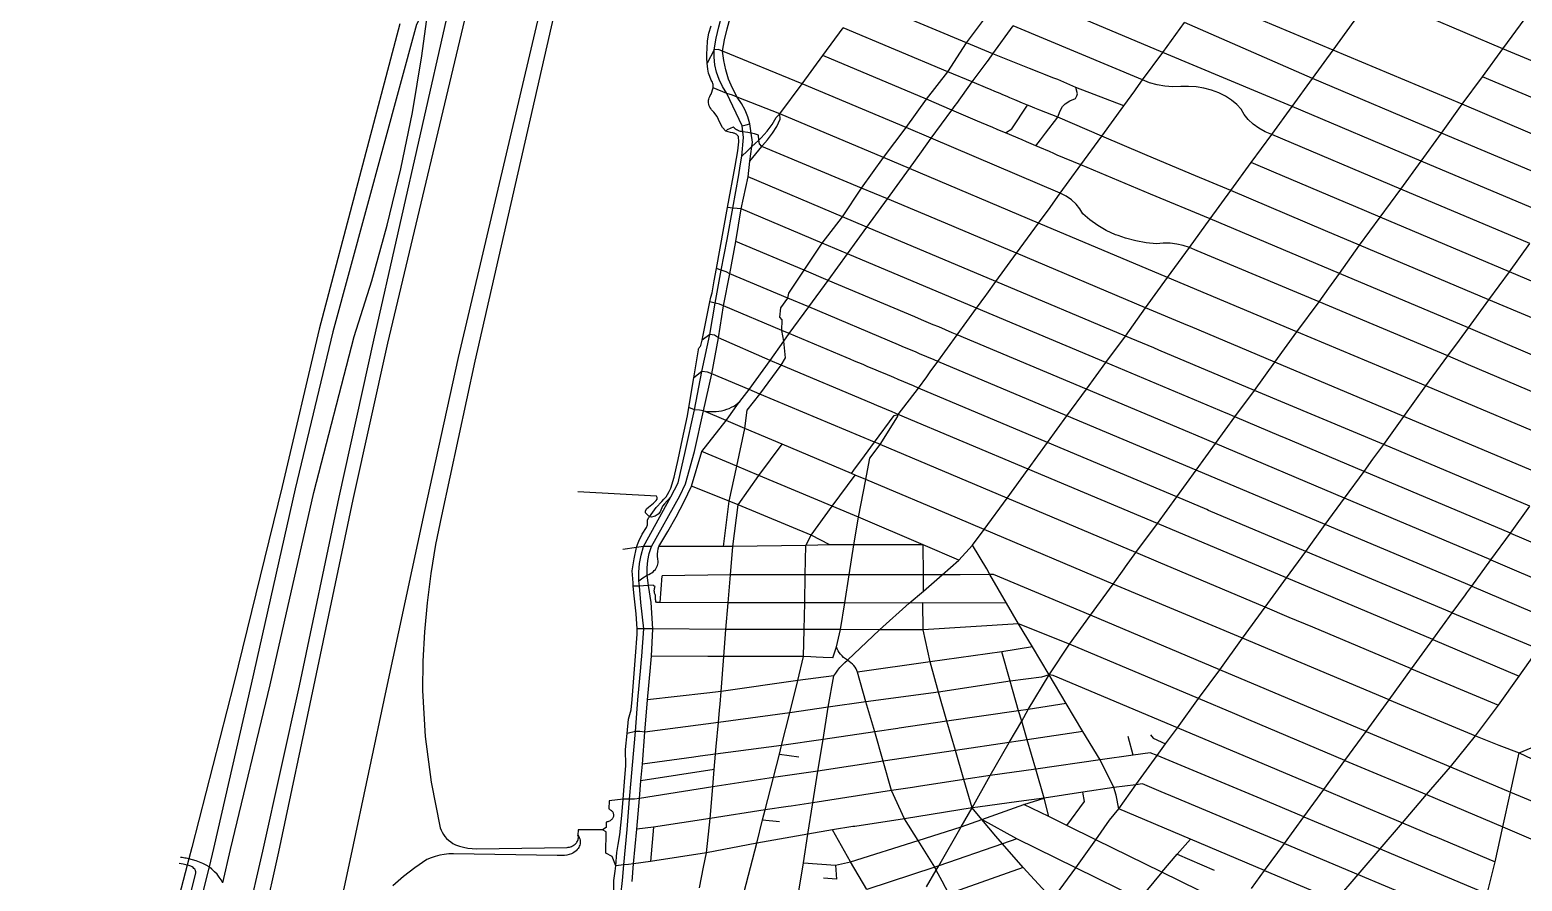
# Model space of a CAD drawing. Header units: inches. Extents: x -74.025 to -73.925, y 40.695 to 40.825.
# Drawn here: x -74.02352 to -73.99069, y 40.73203 to 40.75075 of the extents above; entities that cross this region are included whole.
import ezdxf

# ---------------------------------------------------------------- set-up
doc = ezdxf.new("R2010")
doc.units = ezdxf.units.IN
doc.header["$MEASUREMENT"] = 0

msp = doc.modelspace()

# ---------------------------------------------------------------- linework, layer by layer
for points in [[(-74.020008, 40.715639), (-74.019149, 40.719913), (-74.018067, 40.725031), (-74.017672, 40.726865), (-74.01765, 40.726971), (-74.017626, 40.727083), (-74.017279, 40.728717), (-74.016744, 40.731218), (-74.016453, 40.732587), (-74.015673, 40.736252), (-74.014839, 40.740131), (-74.014089, 40.743545), (-74.011918, 40.752757), (-74.011577, 40.7542)], [(-74.01143, 40.753543), (-74.011626, 40.752685), (-74.013729, 40.743462), (-74.014467, 40.740063)], [(-74.021274, 40.715951), (-74.020585, 40.720103), (-74.019647, 40.725226), (-74.019281, 40.727129), (-74.019261, 40.727221), (-74.019244, 40.727321), (-74.018899, 40.72887), (-74.018371, 40.731195), (-74.018046, 40.732669), (-74.017277, 40.736311), (-74.016407, 40.740418), (-74.015642, 40.743854), (-74.013805, 40.751592)], [(-74.01473, 40.751422), (-74.015013, 40.750862), (-74.016854, 40.744104), (-74.017685, 40.740652), (-74.018654, 40.736361), (-74.01948, 40.732743), (-74.019579, 40.732341)], [(-74.01536, 40.747688), (-74.015106, 40.748928), (-74.014896, 40.750173), (-74.01473, 40.751422)], [(-74.002912, 40.75046), (-74.005179, 40.751414)], [(-73.998596, 40.750249), (-74.001431, 40.751454)], [(-73.994845, 40.750302), (-73.997682, 40.751496)], [(-73.994845, 40.750302), (-73.994381, 40.750939), (-73.99395, 40.75153)], [(-73.991111, 40.750327), (-73.992769, 40.75103), (-73.993101, 40.751171), (-73.99395, 40.75153)], [(-74.021571, 40.715991), (-74.02089, 40.720143), (-74.019937, 40.725262), (-74.019583, 40.727178), (-74.019563, 40.727267), (-74.019544, 40.727365), (-74.019228, 40.728901), (-74.018737, 40.73119), (-74.018393, 40.732687), (-74.017588, 40.736322), (-74.016714, 40.740474), (-74.015951, 40.74392), (-74.01435, 40.751007)], [(-74.008467, 40.750308), (-74.008421, 40.750562), (-74.008364, 40.750814), (-74.008295, 40.751064)], [(-74.008281, 40.75028), (-74.008237, 40.750526), (-74.00818, 40.750769), (-74.008111, 40.751011)], [(-74.002912, 40.75046), (-74.002452, 40.751075)], [(-73.991111, 40.750327), (-73.990623, 40.751)], [(-74.015383, 40.75088), (-74.017157, 40.744167), (-74.017974, 40.740705), (-74.019031, 40.736375), (-74.019956, 40.732768), (-74.020022, 40.732518)], [(-74.008622, 40.750332), (-74.008613, 40.750503), (-74.008582, 40.750672), (-74.00853, 40.750838)], [(-74.006073, 40.750186), (-74.00563, 40.750795)], [(-74.003324, 40.749826), (-74.00563, 40.750795)], [(-74.002333, 40.750217), (-74.001884, 40.750836)], [(-73.999041, 40.749646), (-74.001884, 40.750836)], [(-73.998596, 40.750249), (-73.998121, 40.750911)], [(-73.9953, 40.74968), (-73.998121, 40.750911)], [(-74.00862, 40.750017), (-74.008625, 40.750122), (-74.008626, 40.750227), (-74.008622, 40.750332)], [(-74.003324, 40.749826), (-74.002912, 40.75046)], [(-74.002333, 40.750217), (-74.002912, 40.75046)], [(-73.991564, 40.749714), (-73.991111, 40.750327)], [(-73.988239, 40.749138), (-73.991111, 40.750327)], [(-74.008467, 40.750308), (-74.00862, 40.750017)], [(-74.008606, 40.749879), (-74.00862, 40.750017)], [(-74.00819, 40.749349), (-74.008283, 40.749498), (-74.008358, 40.749654), (-74.008415, 40.749814), (-74.008452, 40.749978), (-74.008469, 40.750144), (-74.008467, 40.750308)], [(-74.008281, 40.75028), (-74.008369, 40.750316), (-74.008467, 40.750308)], [(-74.00653, 40.749561), (-74.008281, 40.75028)], [(-74.00796, 40.749269), (-74.008063, 40.749462), (-74.008147, 40.749662), (-74.008212, 40.749866), (-74.008256, 40.750072), (-74.008281, 40.75028)], [(-74.00653, 40.749561), (-74.006073, 40.750186)], [(-74.003797, 40.74922), (-74.006073, 40.750186)], [(-74.002787, 40.749601), (-74.00246, 40.750044), (-74.002433, 40.750081), (-74.002333, 40.750217)], [(-74.000511, 40.749482), (-74.000901, 40.749652), (-74.001011, 40.749695), (-74.001211, 40.749774), (-74.001285, 40.749803), (-74.001529, 40.7499), (-74.0016, 40.749927), (-74.002333, 40.750217)], [(-73.999041, 40.749646), (-73.998596, 40.750249)], [(-73.99575, 40.74906), (-73.998596, 40.750249)], [(-73.9953, 40.74968), (-73.994845, 40.750302)], [(-73.992007, 40.74911), (-73.994845, 40.750302)], [(-74.00853, 40.74964), (-74.008563, 40.749718), (-74.008588, 40.749798), (-74.008606, 40.749879)], [(-74.003797, 40.74922), (-74.003324, 40.749826)], [(-74.002787, 40.749601), (-74.003324, 40.749826)], [(-73.99575, 40.74906), (-73.9953, 40.74968)], [(-73.992464, 40.748478), (-73.9953, 40.74968)], [(-73.992007, 40.74911), (-73.991564, 40.749714)], [(-73.988715, 40.748522), (-73.991564, 40.749714)], [(-74.008532, 40.74933), (-74.00849, 40.749473)], [(-74.00849, 40.749473), (-74.008488, 40.749498), (-74.008488, 40.749522), (-74.008491, 40.749546), (-74.008497, 40.749571), (-74.008505, 40.749594), (-74.008516, 40.749617), (-74.00853, 40.74964)], [(-74.00819, 40.749349), (-74.00849, 40.749473)], [(-74.007849, 40.74864), (-74.00819, 40.749349)], [(-74.00796, 40.749269), (-74.008064, 40.749311), (-74.00819, 40.749349)], [(-74.007024, 40.748898), (-74.00653, 40.749561)], [(-74.004243, 40.748598), (-74.00653, 40.749561)], [(-74.003237, 40.748983), (-74.003162, 40.749085), (-74.003129, 40.74913), (-74.002787, 40.749601)], [(-74.001569, 40.749091), (-74.001683, 40.749138), (-74.001796, 40.749186), (-74.001853, 40.74921), (-74.001961, 40.749255), (-74.00202, 40.749279), (-74.002113, 40.749318), (-74.002175, 40.749344), (-74.002233, 40.749369), (-74.002291, 40.749393), (-74.002387, 40.749433), (-74.002447, 40.749458), (-74.002787, 40.749601)], [(-74.000904, 40.748826), (-74.000862, 40.748951), (-74.000804, 40.749059), (-74.000742, 40.749124), (-74.000642, 40.749183), (-74.000518, 40.749237), (-74.000484, 40.749294), (-74.000474, 40.749343), (-74.000511, 40.749482)], [(-73.999449, 40.74908), (-74.000511, 40.749482)], [(-73.999449, 40.74908), (-73.999213, 40.749407), (-73.999182, 40.74945), (-73.999041, 40.749646)], [(-73.996198, 40.748448), (-73.996346, 40.748507), (-73.996485, 40.748583), (-73.99661, 40.748674), (-73.996717, 40.748777), (-73.996804, 40.748889), (-73.996868, 40.749006), (-73.996967, 40.749109), (-73.996967, 40.749109), (-73.997084, 40.749204), (-73.997217, 40.749289), (-73.997217, 40.749289), (-73.997217, 40.749289), (-73.997365, 40.749362), (-73.997365, 40.749362), (-73.997365, 40.749362), (-73.997524, 40.749421), (-73.997524, 40.749421), (-73.997524, 40.749421), (-73.99769, 40.749465), (-73.997691, 40.749465), (-73.997691, 40.749465), (-73.997861, 40.749492), (-73.998031, 40.749503), (-73.998198, 40.7495), (-73.998372, 40.749494), (-73.998372, 40.749494), (-73.998373, 40.749494), (-73.998548, 40.749506), (-73.998549, 40.749506), (-73.998549, 40.749506), (-73.998721, 40.749536), (-73.998722, 40.749536), (-73.998722, 40.749536), (-73.998887, 40.749583), (-73.998887, 40.749583), (-73.998887, 40.749583), (-73.999041, 40.749646)], [(-74.00859, 40.749142), (-74.008591, 40.74917), (-74.008589, 40.749198), (-74.008584, 40.749226), (-74.008575, 40.749253), (-74.008564, 40.749279), (-74.00855, 40.749305), (-74.008532, 40.74933)], [(-74.008472, 40.748936), (-74.008498, 40.748962), (-74.008522, 40.748989), (-74.008542, 40.749017), (-74.008559, 40.749047), (-74.008573, 40.749078), (-74.008583, 40.74911), (-74.00859, 40.749142)], [(-74.007683, 40.74868), (-74.007725, 40.748834), (-74.007785, 40.748984), (-74.007864, 40.74913), (-74.00796, 40.749269)], [(-74.007024, 40.748898), (-74.00796, 40.749269)], [(-74.004243, 40.748598), (-74.003797, 40.74922)], [(-74.003237, 40.748983), (-74.003797, 40.74922)], [(-74.002054, 40.74848), (-74.001914, 40.748568), (-74.001569, 40.749091)], [(-74.000904, 40.748826), (-74.001299, 40.748978), (-74.001411, 40.749025), (-74.001459, 40.749044), (-74.001511, 40.749066), (-74.001569, 40.749091)], [(-73.999938, 40.748408), (-73.999449, 40.74908)], [(-73.996198, 40.748448), (-73.99575, 40.74906)], [(-73.992911, 40.747863), (-73.99575, 40.74906)], [(-73.992464, 40.748478), (-73.992007, 40.74911)], [(-73.989168, 40.747904), (-73.992007, 40.74911)], [(-74.008207, 40.748519), (-74.008284, 40.748597), (-74.008338, 40.748713), (-74.008398, 40.748841), (-74.008472, 40.748936)], [(-74.007849, 40.74864), (-74.007759, 40.74866), (-74.007683, 40.74868)], [(-74.007653, 40.748473), (-74.007683, 40.74868)], [(-74.007486, 40.748324), (-74.007429, 40.748375), (-74.007301, 40.748516), (-74.007192, 40.748665), (-74.007103, 40.748821), (-74.007024, 40.748898)], [(-74.007416, 40.748185), (-74.007399, 40.748206), (-74.007291, 40.748327), (-74.007182, 40.748473), (-74.007088, 40.748624), (-74.007011, 40.748781), (-74.007024, 40.748898)], [(-74.004738, 40.747937), (-74.007024, 40.748898)], [(-74.003691, 40.748365), (-74.003237, 40.748983)], [(-74.002054, 40.74848), (-74.002151, 40.748521), (-74.002236, 40.748557), (-74.002337, 40.7486), (-74.002585, 40.748705), (-74.002672, 40.748742), (-74.003237, 40.748983)], [(-74.001388, 40.748196), (-74.001289, 40.748326), (-74.001289, 40.748328), (-74.001174, 40.748475), (-74.000904, 40.748826)], [(-73.999938, 40.748408), (-74.000904, 40.748826)], [(-74.008044, 40.748607), (-74.008177, 40.748548), (-74.008207, 40.748519)], [(-74.008058, 40.748483), (-74.008109, 40.748492), (-74.008158, 40.748504), (-74.008207, 40.748519)], [(-74.008172, 40.74684), (-74.008006, 40.747752), (-74.007944, 40.74809), (-74.00792, 40.748287), (-74.007932, 40.748401)], [(-74.007932, 40.748401), (-74.00794, 40.748413), (-74.007949, 40.748424), (-74.007959, 40.748435), (-74.00797, 40.748444), (-74.007983, 40.748453), (-74.007996, 40.748461), (-74.00801, 40.748468), (-74.008026, 40.748474), (-74.008041, 40.748479), (-74.008058, 40.748483)], [(-74.007833, 40.748507), (-74.007858, 40.74851), (-74.007883, 40.748515), (-74.007907, 40.748521), (-74.007931, 40.748529), (-74.007953, 40.748539), (-74.007975, 40.74855), (-74.007994, 40.748563), (-74.008013, 40.748576), (-74.008029, 40.748591), (-74.008044, 40.748607)], [(-74.007854, 40.747973), (-74.007817, 40.748383)], [(-74.007833, 40.748507), (-74.007849, 40.74864)], [(-74.007653, 40.748473), (-74.007727, 40.748487), (-74.007833, 40.748507)], [(-74.007817, 40.748383), (-74.007833, 40.748507)], [(-74.007625, 40.748277), (-74.007653, 40.748473)], [(-74.007486, 40.748324), (-74.007493, 40.748434), (-74.007576, 40.748464), (-74.007653, 40.748473)], [(-74.004738, 40.747937), (-74.004243, 40.748598)], [(-74.003691, 40.748365), (-74.004243, 40.748598)], [(-74.00417, 40.747698), (-74.003904, 40.748062), (-74.003691, 40.748365)], [(-74.00085, 40.747155), (-74.003691, 40.748365)], [(-74.001388, 40.748196), (-74.001595, 40.748284), (-74.001692, 40.748326), (-74.002054, 40.74848)], [(-74.0004, 40.747776), (-73.999938, 40.748408)], [(-73.9971, 40.747213), (-73.997963, 40.747576), (-73.998988, 40.748008), (-73.999938, 40.748408)], [(-73.996648, 40.747831), (-73.996198, 40.748448)], [(-73.99336, 40.747243), (-73.996198, 40.748448)], [(-73.992911, 40.747863), (-73.992464, 40.748478)], [(-73.989618, 40.747284), (-73.992464, 40.748478)], [(-74.007854, 40.747973), (-74.007743, 40.74808)], [(-74.007743, 40.74808), (-74.007638, 40.748185)], [(-74.007678, 40.747858), (-74.007416, 40.748185)], [(-74.007678, 40.747858), (-74.007638, 40.748185)], [(-74.007638, 40.748185), (-74.007566, 40.748251), (-74.007486, 40.748324)], [(-74.007638, 40.748185), (-74.007625, 40.748277)], [(-74.007416, 40.748185), (-74.007466, 40.748238), (-74.007486, 40.748324)], [(-74.005222, 40.747269), (-74.007416, 40.748185)], [(-74.0004, 40.747776), (-74.000916, 40.747995), (-74.000963, 40.748016), (-74.000995, 40.748029), (-74.001089, 40.748069), (-74.0013, 40.748159), (-74.001388, 40.748196)], [(-74.008056, 40.746829), (-74.007924, 40.747558), (-74.00789, 40.747759), (-74.007854, 40.747973)], [(-74.007718, 40.747512), (-74.007678, 40.747858)], [(-74.005222, 40.747269), (-74.004738, 40.747937)], [(-74.00417, 40.747698), (-74.004738, 40.747937)], [(-74.004652, 40.74703), (-74.00417, 40.747698)], [(-74.001327, 40.7465), (-74.00417, 40.747698)], [(-74.00085, 40.747155), (-74.000652, 40.747428), (-74.0004, 40.747776)], [(-73.997553, 40.746589), (-73.998866, 40.747136), (-74.0004, 40.747776)], [(-73.9971, 40.747213), (-73.996648, 40.747831)], [(-73.993814, 40.746626), (-73.994397, 40.746874), (-73.994574, 40.746949), (-73.99615, 40.747619), (-73.996648, 40.747831)], [(-73.99336, 40.747243), (-73.992911, 40.747863)], [(-73.990069, 40.746668), (-73.992911, 40.747863)], [(-74.016383, 40.744005), (-74.015999, 40.745226), (-74.015658, 40.746454), (-74.01536, 40.747688)], [(-74.007868, 40.746812), (-74.007718, 40.747512)], [(-74.005643, 40.746638), (-74.007718, 40.747512)], [(-74.005643, 40.746638), (-74.005222, 40.747269)], [(-74.004652, 40.74703), (-74.005222, 40.747269)], [(-74.001327, 40.7465), (-74.001076, 40.746844), (-74.00085, 40.747155)], [(-73.99801, 40.74596), (-73.998144, 40.746006), (-73.998287, 40.746038), (-73.998287, 40.746038), (-73.998287, 40.746038), (-73.998436, 40.746054), (-73.998436, 40.746054), (-73.998436, 40.746054), (-73.998585, 40.746055), (-73.998732, 40.74604), (-73.998962, 40.746063), (-73.999191, 40.746105), (-73.999416, 40.746165), (-73.999577, 40.746222), (-73.999633, 40.746243), (-73.999838, 40.746338), (-74.000028, 40.746448), (-74.000199, 40.746571), (-74.000351, 40.746704), (-74.000417, 40.746812), (-74.000503, 40.746913), (-74.000605, 40.747006), (-74.000722, 40.747087), (-74.00085, 40.747155)], [(-73.997553, 40.746589), (-73.9971, 40.747213)], [(-73.994264, 40.746012), (-73.995016, 40.746331), (-73.9971, 40.747213)], [(-73.993814, 40.746626), (-73.99336, 40.747243)], [(-73.990516, 40.746049), (-73.99336, 40.747243)], [(-74.008413, 40.745501), (-74.008172, 40.74684)], [(-74.008311, 40.745462), (-74.008178, 40.746136), (-74.008056, 40.746829)], [(-74.008056, 40.746829), (-74.008172, 40.74684)], [(-74.007868, 40.746812), (-74.00796, 40.746822), (-74.008056, 40.746829)], [(-74.007987, 40.746096), (-74.007868, 40.746812)], [(-74.006086, 40.746056), (-74.007868, 40.746812)], [(-74.005108, 40.746411), (-74.004652, 40.74703)], [(-74.001813, 40.745835), (-74.003136, 40.746392), (-74.003238, 40.746435), (-74.004652, 40.74703)], [(-74.006086, 40.746056), (-74.005643, 40.746638)], [(-74.005108, 40.746411), (-74.005643, 40.746638)], [(-74.005535, 40.745824), (-74.005108, 40.746411)], [(-74.002266, 40.745215), (-74.005108, 40.746411)], [(-74.001813, 40.745835), (-74.001327, 40.7465)], [(-73.998488, 40.745302), (-74.001327, 40.7465)], [(-73.99801, 40.74596), (-73.997553, 40.746589)], [(-73.99471, 40.745391), (-73.997553, 40.746589)], [(-73.994264, 40.746012), (-73.993814, 40.746626)], [(-73.99097, 40.745429), (-73.993814, 40.746626)], [(-74.008121, 40.745383), (-74.007987, 40.746096)], [(-74.006482, 40.74546), (-74.007987, 40.746096)], [(-74.006482, 40.74546), (-74.006086, 40.746056)], [(-74.005535, 40.745824), (-74.006086, 40.746056)], [(-74.005961, 40.745239), (-74.005535, 40.745824)], [(-74.002692, 40.74463), (-74.005535, 40.745824)], [(-74.002266, 40.745215), (-74.001813, 40.745835)], [(-73.998974, 40.744638), (-74.001813, 40.745835)], [(-73.998488, 40.745302), (-73.99801, 40.74596)], [(-73.995155, 40.744768), (-73.997837, 40.745888), (-73.99801, 40.74596)], [(-73.99471, 40.745391), (-73.994264, 40.746012)], [(-73.99142, 40.744811), (-73.994264, 40.746012)], [(-73.99097, 40.745429), (-73.990516, 40.746049)], [(-74.008561, 40.744767), (-74.008537, 40.744872), (-74.008509, 40.744966), (-74.008463, 40.745225), (-74.008413, 40.745501)], [(-74.008444, 40.744737), (-74.008311, 40.745462)], [(-74.008311, 40.745462), (-74.008413, 40.745501)], [(-74.008121, 40.745383), (-74.008201, 40.745425), (-74.008311, 40.745462)], [(-74.006847, 40.744848), (-74.006824, 40.74496), (-74.006482, 40.74546)], [(-74.005961, 40.745239), (-74.006482, 40.74546)], [(-73.99142, 40.744811), (-73.99097, 40.745429)], [(-73.98887, 40.744541), (-73.99097, 40.745429)], [(-74.00826, 40.744682), (-74.008121, 40.745383)], [(-74.006847, 40.744848), (-74.008121, 40.745383)], [(-74.006386, 40.744654), (-74.005961, 40.745239)], [(-74.003118, 40.744043), (-74.003226, 40.744088), (-74.003524, 40.744214), (-74.003644, 40.744264), (-74.003798, 40.744329), (-74.003904, 40.744374), (-74.004054, 40.744437), (-74.005961, 40.745239)], [(-74.002692, 40.74463), (-74.002491, 40.744906), (-74.002468, 40.744938), (-74.002266, 40.745215)], [(-73.999417, 40.744015), (-74.002266, 40.745215)], [(-73.998974, 40.744638), (-73.998488, 40.745302)], [(-73.995646, 40.744107), (-73.998488, 40.745302)], [(-73.995155, 40.744768), (-73.994945, 40.745069), (-73.99471, 40.745391)], [(-73.991872, 40.744194), (-73.99471, 40.745391)], [(-74.00873, 40.74392), (-74.008561, 40.744767)], [(-74.008444, 40.744737), (-74.008561, 40.744767)], [(-74.006977, 40.744139), (-74.006971, 40.744374), (-74.007019, 40.744432), (-74.006997, 40.744635), (-74.006847, 40.744848)], [(-74.006386, 40.744654), (-74.006847, 40.744848)], [(-73.995646, 40.744107), (-73.995155, 40.744768)], [(-73.992323, 40.743576), (-73.995155, 40.744768)], [(-73.991872, 40.744194), (-73.99142, 40.744811)], [(-73.989012, 40.743804), (-73.990701, 40.74451), (-73.99142, 40.744811)], [(-74.008559, 40.744045), (-74.008444, 40.744737)], [(-74.00826, 40.744682), (-74.008349, 40.744712), (-74.008444, 40.744737)], [(-74.008373, 40.743977), (-74.00826, 40.744682)], [(-74.006977, 40.744139), (-74.00826, 40.744682)], [(-74.006813, 40.74407), (-74.006386, 40.744654)], [(-74.003543, 40.743457), (-74.003626, 40.743491), (-74.003946, 40.743626), (-74.004024, 40.743659), (-74.004326, 40.743786), (-74.004409, 40.743821), (-74.006386, 40.744654)], [(-74.003118, 40.744043), (-74.002692, 40.74463)], [(-73.99985, 40.743433), (-74.002692, 40.74463)], [(-73.999417, 40.744015), (-73.998974, 40.744638)], [(-73.99613, 40.743439), (-73.997985, 40.744221), (-73.998041, 40.744245), (-73.998974, 40.744638)], [(-74.006933, 40.743903), (-74.006977, 40.744139)], [(-74.006813, 40.74407), (-74.006977, 40.744139)], [(-73.99613, 40.743439), (-73.995646, 40.744107)], [(-73.992805, 40.742918), (-73.995646, 40.744107)], [(-73.992323, 40.743576), (-73.992068, 40.743924), (-73.991872, 40.744194)], [(-73.989156, 40.743038), (-73.991872, 40.744194)], [(-74.019273, 40.731992), (-74.019107, 40.732724), (-74.018235, 40.736346), (-74.01727, 40.740576), (-74.016383, 40.744005)], [(-74.008813, 40.743714), (-74.008808, 40.74373), (-74.008801, 40.743746), (-74.008792, 40.743762), (-74.008781, 40.743777), (-74.008769, 40.743791), (-74.008756, 40.743804)], [(-74.008756, 40.743804), (-74.00873, 40.74392)], [(-74.008735, 40.743235), (-74.008559, 40.744045)], [(-74.008559, 40.744045), (-74.00873, 40.74392)], [(-74.008373, 40.743977), (-74.008461, 40.744032), (-74.008559, 40.744045)], [(-74.008518, 40.743183), (-74.008373, 40.743977)], [(-74.007234, 40.743478), (-74.008373, 40.743977)], [(-74.007234, 40.743478), (-74.006933, 40.743903)], [(-74.006992, 40.743375), (-74.006899, 40.743532), (-74.006933, 40.743903)], [(-74.006933, 40.743903), (-74.006813, 40.74407)], [(-74.00397, 40.742871), (-74.004078, 40.742917), (-74.004414, 40.743058), (-74.004514, 40.743101), (-74.004705, 40.743181), (-74.004799, 40.743221), (-74.004902, 40.743264), (-74.004993, 40.743302), (-74.005082, 40.74334), (-74.005188, 40.743385), (-74.005285, 40.743426), (-74.005379, 40.743465), (-74.00547, 40.743503), (-74.005565, 40.743543), (-74.006813, 40.74407)], [(-74.003543, 40.743457), (-74.003118, 40.744043)], [(-74.000276, 40.742847), (-74.003118, 40.744043)], [(-73.99985, 40.743433), (-73.999417, 40.744015)], [(-73.996581, 40.742819), (-73.998683, 40.743706), (-73.998794, 40.743752), (-73.999417, 40.744015)], [(-74.008914, 40.743093), (-74.008813, 40.743714)], [(-74.007697, 40.742839), (-74.007234, 40.743478)], [(-74.006992, 40.743375), (-74.007234, 40.743478)], [(-74.00397, 40.742871), (-74.00379, 40.743118), (-74.00371, 40.743228), (-74.003543, 40.743457)], [(-74.000704, 40.742262), (-74.003543, 40.743457)], [(-74.000276, 40.742847), (-73.99985, 40.743433)], [(-73.997008, 40.742236), (-73.99718, 40.742308), (-73.997204, 40.742319), (-73.99985, 40.743433)], [(-73.996581, 40.742819), (-73.99613, 40.743439)], [(-73.993291, 40.742243), (-73.99613, 40.743439)], [(-73.992805, 40.742918), (-73.992323, 40.743576)], [(-73.98927, 40.742281), (-73.991868, 40.743383), (-73.992323, 40.743576)], [(-74.008735, 40.743235), (-74.008914, 40.743093)], [(-74.008895, 40.742392), (-74.008735, 40.743235)], [(-74.008518, 40.743183), (-74.008614, 40.743219), (-74.008735, 40.743235)], [(-74.0087, 40.74237), (-74.008518, 40.743183)], [(-74.007697, 40.742839), (-74.008518, 40.743183)], [(-74.00746, 40.742739), (-74.006992, 40.743375)], [(-74.004417, 40.742292), (-74.004549, 40.742348), (-74.004887, 40.74249), (-74.005007, 40.74254), (-74.006992, 40.743375)], [(-74.00902, 40.742446), (-74.008914, 40.743093)], [(-74.007904, 40.742573), (-74.007697, 40.742839)], [(-74.00746, 40.742739), (-74.007697, 40.742839)], [(-74.004417, 40.742292), (-74.00397, 40.742871)], [(-74.00113, 40.741676), (-74.00397, 40.742871)], [(-74.000704, 40.742262), (-74.000276, 40.742847)], [(-73.997435, 40.741651), (-73.99787, 40.741834), (-73.998004, 40.74189), (-74.000276, 40.742847)], [(-73.997008, 40.742236), (-73.996581, 40.742819)], [(-73.993735, 40.74163), (-73.996581, 40.742819)], [(-73.993291, 40.742243), (-73.992805, 40.742918)], [(-73.989577, 40.741556), (-73.992805, 40.742918)], [(-74.009524, 40.740482), (-74.00949, 40.740531), (-74.009456, 40.740597), (-74.00942, 40.740666), (-74.009348, 40.740911), (-74.009257, 40.7413), (-74.00916, 40.741755), (-74.009052, 40.74226), (-74.00902, 40.742446)], [(-74.008895, 40.742392), (-74.00902, 40.742446)], [(-74.008205, 40.742156), (-74.008145, 40.742239), (-74.007965, 40.742484), (-74.007904, 40.742573)], [(-74.008189, 40.742403), (-74.008135, 40.742423), (-74.008084, 40.742447), (-74.008036, 40.742473), (-74.00799, 40.742503)], [(-74.00799, 40.742503), (-74.007904, 40.742573)], [(-74.007792, 40.741979), (-74.007739, 40.742384), (-74.00746, 40.742739)], [(-74.004939, 40.741683), (-74.00746, 40.742739)], [(-74.009845, 40.739388), (-74.009224, 40.740504), (-74.0091, 40.740765), (-74.008897, 40.741474), (-74.0087, 40.74237)], [(-74.009418, 40.740476), (-74.009261, 40.74079), (-74.009099, 40.741498), (-74.008895, 40.742392)], [(-74.0087, 40.74237), (-74.008792, 40.742383), (-74.008895, 40.742392)], [(-74.008735, 40.741479), (-74.008205, 40.742156)], [(-74.008205, 40.742156), (-74.0087, 40.74237)], [(-74.0087, 40.74237), (-74.008654, 40.742363), (-74.008607, 40.742357), (-74.00856, 40.742354)], [(-74.00856, 40.742354), (-74.008513, 40.742353), (-74.008466, 40.742354), (-74.008419, 40.742356)], [(-74.008419, 40.742356), (-74.00836, 40.742363), (-74.008301, 40.742373), (-74.008244, 40.742386), (-74.008189, 40.742403)], [(-74.007792, 40.741979), (-74.008205, 40.742156)], [(-74.004939, 40.741683), (-74.004507, 40.74227), (-74.004417, 40.742292)], [(-74.004817, 40.741631), (-74.004434, 40.742239), (-74.004417, 40.742292)], [(-74.001557, 40.741088), (-74.004417, 40.742292)], [(-74.00113, 40.741676), (-74.000704, 40.742262)], [(-73.997863, 40.741065), (-74.000704, 40.742262)], [(-73.997435, 40.741651), (-73.997008, 40.742236)], [(-73.994162, 40.741037), (-73.995931, 40.741782), (-73.995988, 40.741807), (-73.997008, 40.742236)], [(-73.993735, 40.74163), (-73.993291, 40.742243)], [(-73.990071, 40.740888), (-73.993291, 40.742243)], [(-74.007969, 40.741155), (-74.007792, 40.741979)], [(-74.006972, 40.741635), (-74.007792, 40.741979)], [(-74.008961, 40.74071), (-74.008735, 40.741479)], [(-74.007969, 40.741155), (-74.008735, 40.741479)], [(-74.007484, 40.74095), (-74.006972, 40.741635)], [(-74.005443, 40.74099), (-74.006972, 40.741635)], [(-74.005443, 40.74099), (-74.00539, 40.741064), (-74.00516, 40.741379), (-74.004939, 40.741683)], [(-74.005127, 40.740858), (-74.005111, 40.740943), (-74.005041, 40.741328), (-74.004817, 40.741631)], [(-74.004861, 40.741654), (-74.004939, 40.741683)], [(-74.004817, 40.741631), (-74.004861, 40.741654)], [(-74.002021, 40.740452), (-74.004817, 40.741631)], [(-74.001557, 40.741088), (-74.00113, 40.741676)], [(-73.998288, 40.740478), (-74.00113, 40.741676)], [(-73.997863, 40.741065), (-73.997435, 40.741651)], [(-73.994594, 40.74045), (-73.997435, 40.741651)], [(-73.994162, 40.741037), (-73.993972, 40.741307), (-73.993735, 40.74163)], [(-73.990519, 40.74027), (-73.993735, 40.74163)], [(-74.008135, 40.740382), (-74.007969, 40.741155)], [(-74.007484, 40.74095), (-74.007969, 40.741155)], [(-74.007941, 40.740305), (-74.007484, 40.74095)], [(-74.005866, 40.74027), (-74.007484, 40.74095)], [(-74.005866, 40.74027), (-74.005364, 40.740958)], [(-74.005364, 40.740958), (-74.005443, 40.74099)], [(-74.005127, 40.740858), (-74.005364, 40.740958)], [(-74.005293, 40.740031), (-74.005127, 40.740858)], [(-74.002525, 40.739761), (-74.003109, 40.740006), (-74.005127, 40.740858)], [(-74.002021, 40.740452), (-74.001557, 40.741088)], [(-73.998714, 40.739889), (-74.001557, 40.741088)], [(-73.998288, 40.740478), (-73.997863, 40.741065)], [(-73.995019, 40.739868), (-73.997863, 40.741065)], [(-73.994594, 40.74045), (-73.994162, 40.741037)], [(-73.990947, 40.739682), (-73.994162, 40.741037)], [(-74.00989, 40.740041), (-74.009949, 40.740094), (-74.009974, 40.740127), (-74.009974, 40.740166), (-74.009954, 40.740213), (-74.009909, 40.740249), (-74.0098, 40.740342), (-74.009744, 40.740395), (-74.009719, 40.740429), (-74.009719, 40.740466), (-74.009733, 40.740494), (-74.011462, 40.740592)], [(-74.010017, 40.739383), (-74.009418, 40.740476)], [(-74.00989, 40.740041), (-74.009849, 40.740093), (-74.009739, 40.740245), (-74.00962, 40.740373), (-74.009572, 40.740425), (-74.009524, 40.740482)], [(-74.009418, 40.740476), (-74.009502, 40.740388), (-74.009558, 40.740327), (-74.0096, 40.74027), (-74.009652, 40.740151), (-74.009695, 40.740101), (-74.009767, 40.740055), (-74.009791, 40.740047), (-74.009847, 40.740028), (-74.00989, 40.740041)], [(-74.009681, 40.739388), (-74.009485, 40.739713), (-74.009299, 40.740042), (-74.009125, 40.740374), (-74.008961, 40.74071)], [(-74.008135, 40.740382), (-74.008961, 40.74071)], [(-73.998714, 40.739889), (-73.998288, 40.740478)], [(-73.995449, 40.739277), (-73.997587, 40.740181), (-73.997624, 40.740197), (-73.998288, 40.740478)], [(-74.008259, 40.739384), (-74.008135, 40.740382)], [(-74.007941, 40.740305), (-74.008135, 40.740382)], [(-74.008052, 40.739384), (-74.007941, 40.740305)], [(-74.006334, 40.739639), (-74.007941, 40.740305)], [(-74.006334, 40.739639), (-74.005866, 40.74027)], [(-74.005293, 40.740031), (-74.005866, 40.74027)], [(-74.002525, 40.739761), (-74.002021, 40.740452)], [(-73.999186, 40.739251), (-74.002021, 40.740452)], [(-73.995019, 40.739868), (-73.994594, 40.74045)], [(-73.991375, 40.739096), (-73.994594, 40.74045)], [(-73.990947, 40.739682), (-73.990519, 40.74027)], [(-74.014467, 40.740063), (-74.014594, 40.739427), (-74.014699, 40.73879), (-74.01478, 40.73815)], [(-74.010171, 40.739361), (-74.010153, 40.739428), (-74.01012, 40.739505), (-74.010051, 40.73966), (-74.009958, 40.739807), (-74.009936, 40.739864), (-74.009934, 40.739915), (-74.009929, 40.739975), (-74.009904, 40.740023), (-74.00989, 40.740041)], [(-74.005392, 40.73942), (-74.005293, 40.740031)], [(-74.003866, 40.739426), (-74.005293, 40.740031)], [(-73.999186, 40.739251), (-73.998714, 40.739889)], [(-73.995875, 40.738694), (-73.998714, 40.739889)], [(-73.995449, 40.739277), (-73.995019, 40.739868)], [(-73.991799, 40.738512), (-73.995019, 40.739868)], [(-74.006451, 40.739412), (-74.006334, 40.739639)], [(-74.005919, 40.739425), (-74.006334, 40.739639)], [(-74.002783, 40.739414), (-74.002525, 40.739761)], [(-73.999686, 40.738561), (-74.002525, 40.739761)], [(-73.991375, 40.739096), (-73.990947, 40.739682)], [(-73.990947, 40.739682), (-73.990355, 40.739433), (-73.990139, 40.739342), (-73.989766, 40.739185)], [(-74.010171, 40.739361), (-74.010475, 40.739318)], [(-74.010246, 40.738516), (-74.010246, 40.738584), (-74.010267, 40.738852), (-74.010224, 40.739112), (-74.010171, 40.739361)], [(-74.010017, 40.739383), (-74.010171, 40.739361)], [(-74.01012, 40.738633), (-74.010124, 40.738822), (-74.010108, 40.739011), (-74.010072, 40.739199), (-74.010017, 40.739383)], [(-74.009941, 40.739388), (-74.010017, 40.739383)], [(-74.009845, 40.739388), (-74.009941, 40.739388)], [(-74.009937, 40.738759), (-74.009939, 40.738917), (-74.009924, 40.739076), (-74.009893, 40.739234), (-74.009845, 40.739388)], [(-74.009712, 40.739224), (-74.009707, 40.739279), (-74.009697, 40.739334), (-74.009681, 40.739388)], [(-74.009697, 40.739059), (-74.009707, 40.739114), (-74.009712, 40.739169), (-74.009712, 40.739224)], [(-74.008259, 40.739384), (-74.009681, 40.739388)], [(-74.008052, 40.739384), (-74.008259, 40.739384)], [(-74.008104, 40.738767), (-74.008052, 40.739384)], [(-74.006451, 40.739412), (-74.008052, 40.739384)], [(-74.006462, 40.738763), (-74.006451, 40.739412)], [(-74.005919, 40.739425), (-74.006451, 40.739412)], [(-74.005392, 40.73942), (-74.005919, 40.739425)], [(-74.005496, 40.738762), (-74.005392, 40.73942)], [(-74.003866, 40.739426), (-74.005392, 40.73942)], [(-74.003083, 40.739086), (-74.003866, 40.739426)], [(-74.003861, 40.738761), (-74.003866, 40.739426)], [(-74.003083, 40.739086), (-74.002783, 40.739414)], [(-74.002397, 40.738771), (-74.002465, 40.738894), (-74.002783, 40.739414)], [(-73.999686, 40.738561), (-73.999443, 40.738896), (-73.999413, 40.738937), (-73.999186, 40.739251)], [(-73.996344, 40.738053), (-73.998687, 40.739041), (-73.999186, 40.739251)], [(-73.995875, 40.738694), (-73.995449, 40.739277)], [(-73.992226, 40.737925), (-73.995449, 40.739277)], [(-74.009937, 40.738759), (-74.009902, 40.738774), (-74.009868, 40.738791), (-74.009837, 40.738811), (-74.009809, 40.738833), (-74.009783, 40.738857), (-74.00976, 40.738883)], [(-74.00976, 40.738883), (-74.009741, 40.73891), (-74.009725, 40.738938), (-74.009712, 40.738968), (-74.009703, 40.738998), (-74.009698, 40.739029), (-74.009697, 40.739059)], [(-74.003447, 40.738764), (-74.003083, 40.739086)], [(-73.991799, 40.738512), (-73.991375, 40.739096)], [(-73.991375, 40.739096), (-73.989958, 40.738485)], [(-74.01011, 40.738517), (-74.010246, 40.738516)], [(-74.010162, 40.737576), (-74.010179, 40.737908), (-74.010223, 40.738304), (-74.010246, 40.738516)], [(-74.01012, 40.738633), (-74.010036, 40.738694), (-74.009937, 40.738759)], [(-74.01011, 40.738517), (-74.01012, 40.738633)], [(-74.009908, 40.738526), (-74.01002, 40.738521), (-74.01011, 40.738517)], [(-74.010016, 40.737576), (-74.010078, 40.738153), (-74.01011, 40.738517)], [(-74.009908, 40.738526), (-74.009937, 40.738759)], [(-74.009802, 40.738538), (-74.009908, 40.738526)], [(-74.009816, 40.737575), (-74.009855, 40.738155), (-74.009908, 40.738526)], [(-74.009798, 40.738528), (-74.0098, 40.738531), (-74.009801, 40.738535), (-74.009802, 40.738538)], [(-74.009764, 40.738504), (-74.009769, 40.738506), (-74.009774, 40.738508), (-74.009779, 40.738511), (-74.009784, 40.738513), (-74.009788, 40.738517), (-74.009791, 40.73852), (-74.009795, 40.738524), (-74.009798, 40.738528)], [(-74.009775, 40.738468), (-74.009772, 40.73848), (-74.009768, 40.738492), (-74.009764, 40.738504)], [(-74.009652, 40.738155), (-74.00961, 40.738744)], [(-74.008104, 40.738767), (-74.00961, 40.738744)], [(-74.008155, 40.73815), (-74.008104, 40.738767)], [(-74.006462, 40.738763), (-74.008104, 40.738767)], [(-74.006472, 40.738147), (-74.006462, 40.738763)], [(-74.005496, 40.738762), (-74.006462, 40.738763)], [(-74.005593, 40.738147), (-74.005496, 40.738762)], [(-74.003861, 40.738761), (-74.004224, 40.738762), (-74.004401, 40.738762), (-74.004585, 40.738762), (-74.004764, 40.738762), (-74.005496, 40.738762)], [(-74.003862, 40.738403), (-74.003447, 40.738764)], [(-74.003862, 40.738403), (-74.003861, 40.738761)], [(-74.003447, 40.738764), (-74.003861, 40.738761)], [(-74.002397, 40.738771), (-74.003053, 40.738766), (-74.003447, 40.738764)], [(-74.000184, 40.737873), (-74.002322, 40.738769), (-74.002397, 40.738771)], [(-74.002033, 40.738139), (-74.002397, 40.738771)], [(-74.000184, 40.737873), (-73.999686, 40.738561)], [(-73.996841, 40.737369), (-73.999686, 40.738561)], [(-73.996344, 40.738053), (-73.995875, 40.738694)], [(-73.992656, 40.737339), (-73.995875, 40.738694)], [(-73.992226, 40.737925), (-73.991935, 40.738325), (-73.991903, 40.738369), (-73.991799, 40.738512)], [(-73.991799, 40.738512), (-73.990123, 40.737804)], [(-74.009776, 40.738364), (-74.00978, 40.738379), (-74.009782, 40.738394), (-74.009783, 40.738408), (-74.009783, 40.738423), (-74.00978, 40.738438)], [(-74.00978, 40.738438), (-74.009779, 40.738445), (-74.009778, 40.738453), (-74.009777, 40.73846)], [(-74.009777, 40.73846), (-74.009776, 40.738463), (-74.009775, 40.738466), (-74.009775, 40.738468)], [(-74.009757, 40.73831), (-74.009761, 40.738329), (-74.009768, 40.738347), (-74.009776, 40.738364)], [(-74.009754, 40.738266), (-74.009754, 40.738281), (-74.009755, 40.738296), (-74.009757, 40.73831)], [(-74.009756, 40.738243), (-74.009755, 40.73825), (-74.009755, 40.738258), (-74.009754, 40.738266)], [(-74.009738, 40.738155), (-74.009746, 40.738176), (-74.009752, 40.738198), (-74.009755, 40.73822), (-74.009756, 40.738243)], [(-74.004177, 40.738143), (-74.003862, 40.738403)], [(-74.01478, 40.73815), (-74.014838, 40.737508), (-74.014872, 40.736866), (-74.014883, 40.736223)], [(-74.009652, 40.738155), (-74.009738, 40.738155)], [(-74.008155, 40.73815), (-74.009652, 40.738155)], [(-74.008207, 40.737562), (-74.008155, 40.73815)], [(-74.006472, 40.738147), (-74.008155, 40.73815)], [(-74.006489, 40.737558), (-74.006472, 40.738147)], [(-74.005593, 40.738147), (-74.006102, 40.738147), (-74.006472, 40.738147)], [(-74.005688, 40.73756), (-74.005593, 40.738147)], [(-74.004177, 40.738143), (-74.005593, 40.738147)], [(-74.004831, 40.737556), (-74.004177, 40.738143)], [(-74.003875, 40.738147), (-74.004177, 40.738143)], [(-74.002033, 40.738139), (-74.003875, 40.738147)], [(-74.003867, 40.737552), (-74.003875, 40.738147)], [(-74.001769, 40.737683), (-74.002033, 40.738139)], [(-74.000649, 40.737238), (-74.000184, 40.737873)], [(-73.997343, 40.736676), (-74.000184, 40.737873)], [(-73.996841, 40.737369), (-73.996344, 40.738053)], [(-73.993121, 40.736699), (-73.995297, 40.737615), (-73.995816, 40.737828), (-73.996344, 40.738053)], [(-73.992656, 40.737339), (-73.992226, 40.737925)], [(-73.992226, 40.737925), (-73.990332, 40.73714)], [(-74.010379, 40.735271), (-74.010349, 40.735589), (-74.010294, 40.735797), (-74.010271, 40.736024), (-74.010195, 40.736978), (-74.010162, 40.737458), (-74.010162, 40.737576)], [(-74.0102, 40.735319), (-74.010142, 40.736013), (-74.010082, 40.736724), (-74.010074, 40.736819), (-74.01006, 40.736977), (-74.010016, 40.737576)], [(-74.010016, 40.737576), (-74.010162, 40.737576)], [(-74.009816, 40.737575), (-74.009922, 40.737575), (-74.010016, 40.737576)], [(-74.009845, 40.736976), (-74.009816, 40.737575)], [(-74.008207, 40.737562), (-74.009816, 40.737575)], [(-74.008255, 40.736968), (-74.008207, 40.737562)], [(-74.006489, 40.737558), (-74.008207, 40.737562)], [(-74.006499, 40.736966), (-74.006489, 40.737558)], [(-74.005688, 40.73756), (-74.006489, 40.737558)], [(-74.005775, 40.737177), (-74.005688, 40.73756)], [(-74.004831, 40.737556), (-74.005688, 40.73756)], [(-74.005535, 40.736886), (-74.004831, 40.737556)], [(-74.003867, 40.737552), (-74.004831, 40.737556)], [(-74.001769, 40.737683), (-74.003867, 40.737552)], [(-74.003715, 40.736847), (-74.003867, 40.737552)], [(-74.000649, 40.737238), (-74.001769, 40.737683)], [(-74.001464, 40.737177), (-74.001769, 40.737683)], [(-74.001095, 40.736568), (-74.000649, 40.737238)], [(-73.997809, 40.736044), (-74.000649, 40.737238)], [(-73.997343, 40.736676), (-73.996841, 40.737369)], [(-73.993618, 40.736013), (-73.996841, 40.737369)], [(-73.993121, 40.736699), (-73.992656, 40.737339)], [(-73.992656, 40.737339), (-73.990754, 40.736539)], [(-74.009931, 40.736013), (-74.009867, 40.736727), (-74.009859, 40.736817), (-74.009845, 40.736976)], [(-74.008255, 40.736968), (-74.008379, 40.736969), (-74.008604, 40.73697), (-74.009845, 40.736976)], [(-74.00831, 40.7362), (-74.008255, 40.736968)], [(-74.006499, 40.736966), (-74.008255, 40.736968)], [(-74.006622, 40.73644), (-74.006499, 40.736966)], [(-74.006065, 40.736945), (-74.006224, 40.736952), (-74.006339, 40.736958), (-74.006499, 40.736966)], [(-74.005855, 40.736935), (-74.006065, 40.736945)], [(-74.005855, 40.736935), (-74.005775, 40.737177)], [(-74.005686, 40.737017), (-74.005714, 40.737055), (-74.005739, 40.737095), (-74.005759, 40.737135), (-74.005775, 40.737177)], [(-74.005701, 40.736723), (-74.005649, 40.736779), (-74.005594, 40.736834), (-74.005535, 40.736886)], [(-74.005535, 40.736886), (-74.005578, 40.736915), (-74.005617, 40.736947), (-74.005653, 40.736981), (-74.005686, 40.737017)], [(-74.005393, 40.736768), (-74.005423, 40.736801), (-74.005457, 40.736832), (-74.005495, 40.73686), (-74.005535, 40.736886)], [(-74.002137, 40.737074), (-74.003715, 40.736847)], [(-74.001464, 40.737177), (-74.002137, 40.737074)], [(-74.00195, 40.736422), (-74.002137, 40.737074)], [(-74.001095, 40.736568), (-74.001464, 40.737177)], [(-73.990754, 40.736539), (-73.990332, 40.73714)], [(-74.00583, 40.736542), (-74.006622, 40.73644)], [(-74.005961, 40.735853), (-74.00583, 40.736542)], [(-74.00583, 40.736542), (-74.005791, 40.736604), (-74.005748, 40.736664), (-74.005701, 40.736723)], [(-74.005315, 40.73662), (-74.005328, 40.736659), (-74.005345, 40.736696), (-74.005367, 40.736733), (-74.005393, 40.736768)], [(-74.003715, 40.736847), (-74.005315, 40.73662)], [(-74.005127, 40.73597), (-74.005315, 40.73662)], [(-74.003529, 40.736187), (-74.003715, 40.736847)], [(-74.001095, 40.736568), (-74.001267, 40.73651), (-74.00195, 40.736422)], [(-74.001554, 40.735806), (-74.001095, 40.736568)], [(-74.000723, 40.735935), (-74.001095, 40.736568)], [(-73.998275, 40.735399), (-74.001004, 40.736551), (-74.001095, 40.736568)], [(-73.997809, 40.736044), (-73.997343, 40.736676)], [(-73.99412, 40.735321), (-73.997343, 40.736676)], [(-73.993618, 40.736013), (-73.993121, 40.736699)], [(-73.993121, 40.736699), (-73.991212, 40.735896)], [(-73.991212, 40.735896), (-73.990754, 40.736539)], [(-74.014883, 40.736223), (-74.014823, 40.735211), (-74.014693, 40.734202), (-74.014491, 40.7332)], [(-74.006622, 40.73644), (-74.00831, 40.7362)], [(-74.0068, 40.735731), (-74.006622, 40.73644)], [(-74.00195, 40.736422), (-74.003529, 40.736187)], [(-74.00177, 40.73577), (-74.00195, 40.736422)], [(-74.00999, 40.735305), (-74.009931, 40.736013)], [(-74.00831, 40.7362), (-74.008628, 40.736161), (-74.009931, 40.736013)], [(-74.008372, 40.735514), (-74.008347, 40.735785), (-74.008335, 40.735916), (-74.00831, 40.7362)], [(-74.005127, 40.73597), (-74.005961, 40.735853)], [(-74.003529, 40.736187), (-74.005127, 40.73597)], [(-74.004933, 40.735312), (-74.005127, 40.73597)], [(-74.003343, 40.735547), (-74.003529, 40.736187)], [(-74.000723, 40.735935), (-74.001554, 40.735806)], [(-74.000357, 40.735316), (-74.000723, 40.735935)], [(-73.998275, 40.735399), (-73.997809, 40.736044)], [(-73.997013, 40.735707), (-73.997809, 40.736044)], [(-73.99412, 40.735321), (-73.993618, 40.736013)], [(-73.993618, 40.736013), (-73.991716, 40.735224)], [(-73.991716, 40.735224), (-73.991212, 40.735896)], [(-74.0068, 40.735731), (-74.008372, 40.735514)], [(-74.006982, 40.73501), (-74.0068, 40.735731)], [(-74.005961, 40.735853), (-74.0068, 40.735731)], [(-74.00607, 40.735141), (-74.005961, 40.735853)], [(-74.003343, 40.735547), (-74.004399, 40.735391), (-74.004426, 40.735387), (-74.004933, 40.735312)], [(-74.00177, 40.73577), (-74.003343, 40.735547)], [(-74.003155, 40.734904), (-74.003343, 40.735547)], [(-74.001554, 40.735806), (-74.00177, 40.73577)], [(-74.001694, 40.735543), (-74.00177, 40.73577)], [(-74.001694, 40.735543), (-74.001554, 40.735806)], [(-73.994587, 40.734681), (-73.9967, 40.735575), (-73.997013, 40.735707)], [(-74.010467, 40.733833), (-74.01044, 40.734215), (-74.010407, 40.734572), (-74.010416, 40.734921), (-74.010379, 40.735271)], [(-74.0102, 40.735319), (-74.010379, 40.735271)], [(-74.010327, 40.733833), (-74.010291, 40.734242), (-74.010263, 40.734578), (-74.0102, 40.735319)], [(-74.010104, 40.735316), (-74.0102, 40.735319)], [(-74.00999, 40.735305), (-74.010104, 40.735316)], [(-74.010044, 40.734598), (-74.00999, 40.735305)], [(-74.008372, 40.735514), (-74.00999, 40.735305)], [(-74.008438, 40.734823), (-74.00842, 40.734987), (-74.008372, 40.735514)], [(-74.004933, 40.735312), (-74.00607, 40.735141)], [(-74.004748, 40.734668), (-74.004933, 40.735312)], [(-74.001973, 40.735078), (-74.001694, 40.735543)], [(-74.001576, 40.735136), (-74.001694, 40.735543)], [(-74.000357, 40.735316), (-74.001576, 40.735136)], [(-73.999974, 40.734696), (-74.000357, 40.735316)], [(-73.998866, 40.735243), (-73.998808, 40.735173), (-73.998532, 40.735046)], [(-73.998532, 40.735046), (-73.998275, 40.735399)], [(-73.995051, 40.734043), (-73.998275, 40.735399)], [(-73.994587, 40.734681), (-73.99412, 40.735321)], [(-73.99412, 40.735321), (-73.992267, 40.734541)], [(-73.992267, 40.734541), (-73.991716, 40.735224)], [(-73.991716, 40.735224), (-73.9912, 40.735021), (-73.990755, 40.734847)], [(-74.006982, 40.73501), (-74.008438, 40.734823)], [(-74.00703, 40.734822), (-74.006982, 40.73501)], [(-74.00607, 40.735141), (-74.006982, 40.73501)], [(-74.006183, 40.734447), (-74.00607, 40.735141)], [(-74.003155, 40.734904), (-74.004748, 40.734668)], [(-74.001973, 40.735078), (-74.003155, 40.734904)], [(-74.002971, 40.734261), (-74.003155, 40.734904)], [(-74.002392, 40.734348), (-74.001973, 40.735078)], [(-74.001576, 40.735136), (-74.001973, 40.735078)], [(-74.00139, 40.734491), (-74.001576, 40.735136)], [(-73.999247, 40.734796), (-73.99936, 40.73521)], [(-73.998716, 40.734792), (-73.998532, 40.735046)], [(-73.990755, 40.734847), (-73.990665, 40.734883), (-73.990577, 40.734922), (-73.990491, 40.734963)], [(-74.010077, 40.734234), (-74.010044, 40.734598)], [(-74.008438, 40.734823), (-74.008776, 40.734775), (-74.008916, 40.734756), (-74.010044, 40.734598)], [(-74.008464, 40.734485), (-74.008438, 40.734823)], [(-74.007163, 40.734304), (-74.00703, 40.734822)], [(-74.00703, 40.734822), (-74.006601, 40.734759)], [(-74.004748, 40.734668), (-74.006183, 40.734447)], [(-74.004563, 40.734018), (-74.004748, 40.734668)], [(-73.999974, 40.734696), (-74.00139, 40.734491)], [(-73.999247, 40.734796), (-73.999974, 40.734696)], [(-73.999672, 40.734086), (-73.999974, 40.734696)], [(-73.998716, 40.734792), (-73.998874, 40.734847), (-73.999247, 40.734796)], [(-73.999187, 40.734147), (-73.998716, 40.734792)], [(-73.995491, 40.733444), (-73.996434, 40.733838), (-73.998716, 40.734792)], [(-73.995051, 40.734043), (-73.994587, 40.734681)], [(-73.994587, 40.734681), (-73.992794, 40.73393)], [(-73.990946, 40.733986), (-73.990755, 40.734847)], [(-73.990755, 40.734847), (-73.989904, 40.734443)], [(-74.010106, 40.733847), (-74.010077, 40.734234)], [(-74.008464, 40.734485), (-74.010077, 40.734234)], [(-74.008493, 40.734103), (-74.008464, 40.734485)], [(-74.007163, 40.734304), (-74.008493, 40.734103)], [(-74.007345, 40.733596), (-74.007163, 40.734304)], [(-74.006183, 40.734447), (-74.007163, 40.734304)], [(-74.006296, 40.73375), (-74.006183, 40.734447)], [(-74.002971, 40.734261), (-74.003968, 40.734109), (-74.004102, 40.734088), (-74.004563, 40.734018)], [(-74.002392, 40.734348), (-74.002971, 40.734261)], [(-74.002788, 40.733641), (-74.002971, 40.734261)], [(-74.002788, 40.733641), (-74.002392, 40.734348)], [(-74.00139, 40.734491), (-74.002392, 40.734348)], [(-74.001206, 40.733851), (-74.00139, 40.734491)], [(-73.992794, 40.73393), (-73.992267, 40.734541)], [(-73.992267, 40.734541), (-73.990946, 40.733986)], [(-74.008493, 40.734103), (-74.010106, 40.733847)], [(-74.008555, 40.733409), (-74.008493, 40.734103)], [(-74.004563, 40.734018), (-74.006296, 40.73375)], [(-74.004279, 40.7334), (-74.004563, 40.734018)], [(-74.000358, 40.733981), (-74.001206, 40.733851)], [(-74.000705, 40.733249), (-74.000315, 40.733778), (-74.000358, 40.733981)], [(-73.999672, 40.734086), (-74.000358, 40.733981)], [(-73.999187, 40.734147), (-73.999672, 40.734086)], [(-73.999563, 40.733621), (-73.999619, 40.733922), (-73.999672, 40.734086)], [(-73.999563, 40.733621), (-73.999187, 40.734147)], [(-73.995916, 40.732855), (-73.998328, 40.733867), (-73.998628, 40.733993), (-73.999039, 40.734168), (-73.999187, 40.734147)], [(-73.995491, 40.733444), (-73.995051, 40.734043)], [(-73.995051, 40.734043), (-73.994499, 40.733809), (-73.993323, 40.733312)], [(-73.993323, 40.733312), (-73.992794, 40.73393)], [(-73.992794, 40.73393), (-73.991115, 40.733222)], [(-73.991115, 40.733222), (-73.990946, 40.733986)], [(-73.990946, 40.733986), (-73.98987, 40.733535)], [(-74.010782, 40.733615), (-74.010766, 40.733608), (-74.010752, 40.733599), (-74.010738, 40.73359), (-74.010726, 40.733579), (-74.010715, 40.733568), (-74.010705, 40.733556), (-74.010697, 40.733544), (-74.01069, 40.733531), (-74.010685, 40.733518), (-74.010681, 40.733504), (-74.010679, 40.73349), (-74.010678, 40.733476), (-74.01068, 40.733462), (-74.010682, 40.733448), (-74.010687, 40.733435), (-74.010692, 40.733422), (-74.0107, 40.733409), (-74.010709, 40.733397), (-74.010719, 40.733385), (-74.010731, 40.733374), (-74.010743, 40.733364), (-74.010757, 40.733355), (-74.010772, 40.733347), (-74.010788, 40.73334), (-74.010805, 40.733334), (-74.010822, 40.733329), (-74.010839, 40.733325)], [(-74.010467, 40.733833), (-74.010773, 40.733794), (-74.010782, 40.733615)], [(-74.010631, 40.732367), (-74.010606, 40.732659), (-74.010581, 40.732832), (-74.01054, 40.73305), (-74.010496, 40.733469), (-74.010467, 40.733833)], [(-74.010327, 40.733833), (-74.010467, 40.733833)], [(-74.010451, 40.732385), (-74.010382, 40.733166), (-74.010327, 40.733833)], [(-74.010219, 40.73383), (-74.010327, 40.733833)], [(-74.010106, 40.733847), (-74.010219, 40.73383)], [(-74.010164, 40.733173), (-74.010106, 40.733847)], [(-74.007345, 40.733596), (-74.008555, 40.733409)], [(-74.007399, 40.733378), (-74.007345, 40.733596)], [(-74.006296, 40.73375), (-74.006774, 40.73368), (-74.006838, 40.733671), (-74.007345, 40.733596)], [(-74.006408, 40.733062), (-74.006296, 40.73375)], [(-74.002788, 40.733641), (-74.004279, 40.7334)], [(-74.003033, 40.733223), (-74.002788, 40.733641)], [(-74.001206, 40.733851), (-74.001759, 40.733776), (-74.002661, 40.733655), (-74.002788, 40.733641)], [(-74.002574, 40.73338), (-74.002788, 40.733641)], [(-74.002574, 40.73338), (-74.001655, 40.733714)], [(-74.001655, 40.733714), (-74.001206, 40.733851)], [(-74.001104, 40.733447), (-74.001655, 40.733714)], [(-74.001104, 40.733447), (-74.001206, 40.733851)], [(-74.00007, 40.732933), (-73.999765, 40.733367), (-73.999563, 40.733621)], [(-73.997988, 40.732954), (-73.999563, 40.733621)], [(-74.010839, 40.733325), (-74.010841, 40.733206), (-74.010926, 40.733155)], [(-74.008555, 40.733409), (-74.009801, 40.733212)], [(-74.008635, 40.732651), (-74.008555, 40.733409)], [(-74.007524, 40.732861), (-74.007399, 40.733378)], [(-74.007399, 40.733378), (-74.007026, 40.733342)], [(-74.004279, 40.7334), (-74.005374, 40.733231), (-74.005413, 40.733226), (-74.005863, 40.733155)], [(-74.003977, 40.732923), (-74.004279, 40.7334)], [(-74.003033, 40.733223), (-74.002574, 40.73338)], [(-74.002123, 40.732847), (-74.002266, 40.733016), (-74.002574, 40.73338)], [(-74.001807, 40.732957), (-74.002574, 40.73338)], [(-74.000705, 40.733249), (-74.001104, 40.733447)], [(-74.00007, 40.732933), (-74.000705, 40.733249)], [(-73.995916, 40.732855), (-73.995491, 40.733444)], [(-73.995491, 40.733444), (-73.994859, 40.733178), (-73.993815, 40.732739)], [(-73.993815, 40.732739), (-73.993323, 40.733312)], [(-73.993323, 40.733312), (-73.992648, 40.733028), (-73.992604, 40.73301), (-73.991282, 40.732454)], [(-74.014491, 40.7332), (-74.014474, 40.73315), (-74.014451, 40.733102), (-74.014423, 40.733055), (-74.01439, 40.73301), (-74.014352, 40.732967), (-74.01431, 40.732927), (-74.014263, 40.732889), (-74.014213, 40.732855), (-74.014159, 40.732824)], [(-74.011702, 40.732769), (-74.011677, 40.732772), (-74.011652, 40.732777), (-74.011629, 40.732784), (-74.011606, 40.732792), (-74.011584, 40.732802), (-74.011564, 40.732813), (-74.011544, 40.732826), (-74.011527, 40.732839), (-74.011511, 40.732854), (-74.011497, 40.73287), (-74.011484, 40.732887), (-74.011474, 40.732905), (-74.011466, 40.732923), (-74.01146, 40.732941), (-74.011456, 40.73296), (-74.011454, 40.732979), (-74.011454, 40.732999), (-74.011457, 40.733018), (-74.011462, 40.733037)], [(-74.011462, 40.733037), (-74.011446, 40.733012), (-74.011434, 40.732986), (-74.011424, 40.732959), (-74.011417, 40.732932), (-74.011414, 40.732905), (-74.011414, 40.732877), (-74.011417, 40.73285), (-74.011423, 40.732822), (-74.011433, 40.732796), (-74.011445, 40.73277), (-74.011461, 40.732745), (-74.011479, 40.732721), (-74.0115, 40.732698), (-74.011524, 40.732677), (-74.01155, 40.732658), (-74.011578, 40.732641), (-74.011608, 40.732625)], [(-74.010926, 40.733155), (-74.01146, 40.733158), (-74.011462, 40.733037)], [(-74.010631, 40.732367), (-74.010709, 40.732572), (-74.010849, 40.732646), (-74.010843, 40.733112), (-74.010926, 40.733155)], [(-74.010238, 40.732409), (-74.010164, 40.733173)], [(-74.009801, 40.733212), (-74.010164, 40.733173)], [(-74.009801, 40.733212), (-74.00987, 40.732459)], [(-74.006408, 40.733062), (-74.007524, 40.732861)], [(-74.006503, 40.732434), (-74.006408, 40.733062)], [(-74.005863, 40.733155), (-74.006408, 40.733062)], [(-74.005464, 40.732456), (-74.005863, 40.733155)], [(-74.005464, 40.732456), (-74.003977, 40.732923)], [(-74.003977, 40.732923), (-74.003033, 40.733223)], [(-74.003613, 40.732332), (-74.003977, 40.732923)], [(-74.003522, 40.732364), (-74.003033, 40.733223)], [(-74.001807, 40.732957), (-74.002123, 40.732847)], [(-74.000512, 40.732323), (-74.001807, 40.732957)], [(-74.000512, 40.732323), (-74.00007, 40.732933)], [(-73.998614, 40.732224), (-74.00007, 40.732933)], [(-73.998279, 40.73262), (-73.997988, 40.732954)], [(-73.996354, 40.732261), (-73.997988, 40.732954)], [(-73.991282, 40.732454), (-73.991115, 40.733222)], [(-73.991115, 40.733222), (-73.990036, 40.732762)], [(-74.014505, 40.732597), (-74.014602, 40.732572), (-74.014695, 40.73254), (-74.014784, 40.732501)], [(-74.014201, 40.732631), (-74.014304, 40.732627), (-74.014405, 40.732616), (-74.014505, 40.732597)], [(-74.011919, 40.732594), (-74.014201, 40.732631)], [(-74.014159, 40.732824), (-74.01407, 40.732796), (-74.013978, 40.732773), (-74.013885, 40.732756), (-74.01379, 40.732745), (-74.013694, 40.732741)], [(-74.013694, 40.732741), (-74.011702, 40.732769)], [(-74.011608, 40.732625), (-74.011658, 40.732612), (-74.011709, 40.732602), (-74.011761, 40.732595), (-74.011813, 40.732591), (-74.011866, 40.732591), (-74.011919, 40.732594)], [(-74.008635, 40.732651), (-74.00987, 40.732459)], [(-74.008785, 40.731881), (-74.008697, 40.732333), (-74.008635, 40.732651)], [(-74.007524, 40.732861), (-74.008635, 40.732651)], [(-74.007809, 40.731792), (-74.007524, 40.732861)], [(-74.002123, 40.732847), (-74.003522, 40.732364)], [(-74.001664, 40.732327), (-74.002123, 40.732847)], [(-73.998614, 40.732224), (-73.998279, 40.73262)], [(-73.998279, 40.73262), (-73.997466, 40.732267)], [(-73.996354, 40.732261), (-73.995916, 40.732855)], [(-73.995916, 40.732855), (-73.994299, 40.732174)], [(-73.994299, 40.732174), (-73.993815, 40.732739)], [(-73.993815, 40.732739), (-73.993572, 40.732636), (-73.991461, 40.731746)], [(-74.020057, 40.732383), (-74.020377, 40.731168), (-74.020934, 40.729063), (-74.021302, 40.727623), (-74.021321, 40.727539), (-74.021334, 40.727464), (-74.021528, 40.725458), (-74.021448, 40.72419), (-74.022248, 40.720322), (-74.023452, 40.714316), (-74.023522, 40.713971)], [(-74.019579, 40.732341), (-74.019868, 40.731175), (-74.020446, 40.729017), (-74.020769, 40.727545), (-74.020783, 40.727456), (-74.020804, 40.727378), (-74.021049, 40.725399)], [(-74.020057, 40.732383), (-74.020149, 40.732401), (-74.02024, 40.732419)], [(-74.020113, 40.732535), (-74.020143, 40.73254), (-74.020174, 40.732545), (-74.020204, 40.73255)], [(-74.020022, 40.732518), (-74.020052, 40.732524), (-74.020082, 40.73253), (-74.020113, 40.732535)], [(-74.020022, 40.732518), (-74.020057, 40.732383)], [(-74.019893, 40.732292), (-74.019912, 40.732309), (-74.019932, 40.732326), (-74.019954, 40.732341), (-74.019978, 40.732354), (-74.020003, 40.732366), (-74.02003, 40.732375), (-74.020057, 40.732383)], [(-74.019789, 40.732447), (-74.019864, 40.732475), (-74.019942, 40.732498), (-74.020022, 40.732518)], [(-74.01987, 40.732208), (-74.01987, 40.732223), (-74.019871, 40.732237), (-74.019874, 40.732251), (-74.019879, 40.732265), (-74.019886, 40.732279), (-74.019893, 40.732292)], [(-74.019579, 40.732341), (-74.019646, 40.73238), (-74.019716, 40.732416), (-74.019789, 40.732447)], [(-74.019403, 40.732179), (-74.019457, 40.732236), (-74.019516, 40.73229), (-74.019579, 40.732341)], [(-74.014784, 40.732501), (-74.015053, 40.732323), (-74.015304, 40.732129), (-74.015533, 40.731922)], [(-74.010714, 40.731219), (-74.010707, 40.731304), (-74.010672, 40.731672), (-74.010675, 40.731862), (-74.010672, 40.732043), (-74.010647, 40.732244), (-74.010631, 40.732367)], [(-74.010451, 40.732385), (-74.010631, 40.732367)], [(-74.010557, 40.731308), (-74.010528, 40.731596), (-74.010516, 40.731718), (-74.010482, 40.732044), (-74.010451, 40.732385)], [(-74.010238, 40.732409), (-74.010354, 40.732393), (-74.010451, 40.732385)], [(-74.010273, 40.732018), (-74.010238, 40.732409)], [(-74.00987, 40.732459), (-74.010238, 40.732409)], [(-74.006625, 40.731678), (-74.006503, 40.732434)], [(-74.006503, 40.732434), (-74.005796, 40.732381)], [(-74.005796, 40.732381), (-74.005775, 40.732075), (-74.006057, 40.732096)], [(-74.005796, 40.732381), (-74.005464, 40.732456)], [(-74.005108, 40.731844), (-74.005464, 40.732456)], [(-74.003613, 40.732332), (-74.005108, 40.731844)], [(-74.003792, 40.731902), (-74.003579, 40.732272)], [(-74.003522, 40.732364), (-74.003613, 40.732332)], [(-74.003579, 40.732272), (-74.003613, 40.732332)], [(-74.003579, 40.732272), (-74.003522, 40.732364)], [(-74.0033, 40.731751), (-74.003448, 40.732029), (-74.003579, 40.732272)], [(-74.001664, 40.732327), (-74.0033, 40.731751)], [(-74.001168, 40.731783), (-74.001664, 40.732327)], [(-74.000956, 40.731714), (-74.000512, 40.732323)], [(-73.99911, 40.731635), (-74.000512, 40.732323)], [(-73.991461, 40.731746), (-73.991282, 40.732454)], [(-74.021248, 40.724438), (-74.021274, 40.725427), (-74.021061, 40.72742), (-74.021044, 40.727497), (-74.021024, 40.727582), (-74.020684, 40.729039), (-74.02013, 40.731171), (-74.01987, 40.732208)], [(-74.019273, 40.731992), (-74.019311, 40.732057), (-74.019354, 40.732119), (-74.019403, 40.732179)], [(-73.998614, 40.732224), (-73.99911, 40.731635)], [(-73.996976, 40.731417), (-73.998614, 40.732224)], [(-73.996641, 40.731865), (-73.996354, 40.732261)], [(-73.996354, 40.732261), (-73.99479, 40.731604)], [(-73.99479, 40.731604), (-73.994299, 40.732174)], [(-73.994299, 40.732174), (-73.991922, 40.731175)]]:
    msp.add_lwpolyline(points)

doc.saveas('drawing.dxf')
